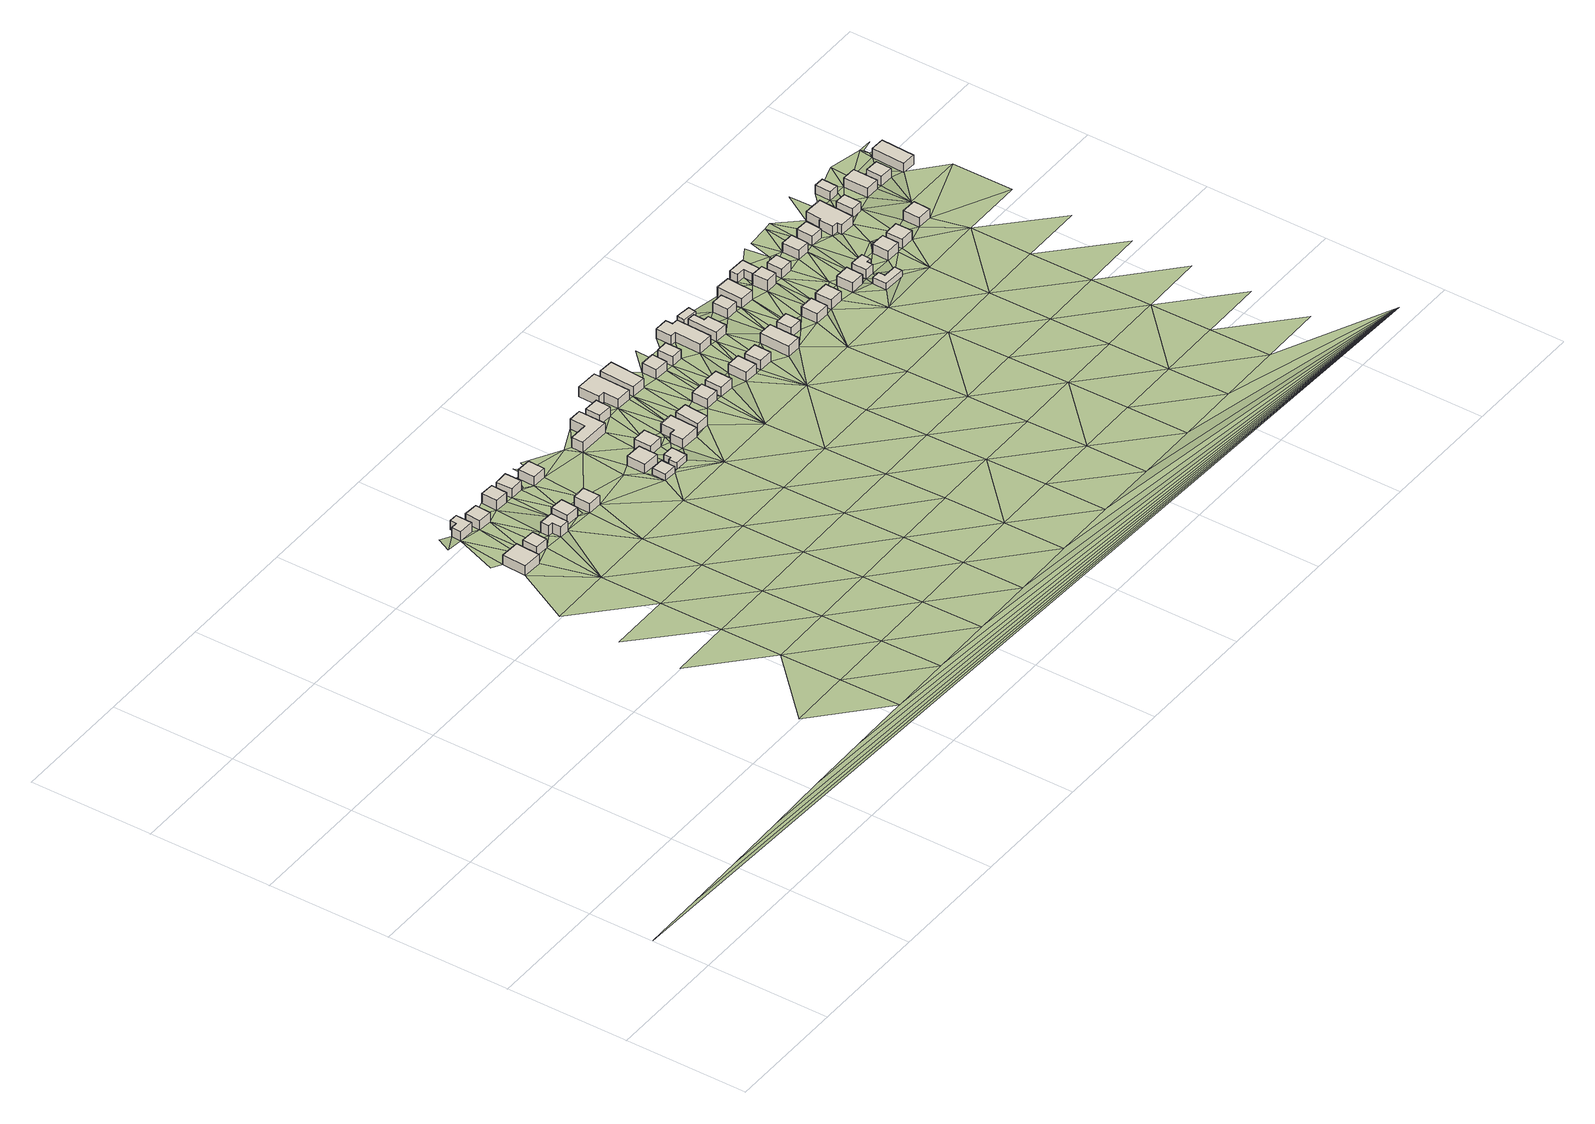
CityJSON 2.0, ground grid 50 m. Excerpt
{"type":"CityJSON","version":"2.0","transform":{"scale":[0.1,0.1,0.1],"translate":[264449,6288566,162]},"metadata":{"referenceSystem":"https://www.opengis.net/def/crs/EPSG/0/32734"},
"CityObjects":{
"building1":{"type":"Building","attributes":{"address":"47 Thorn Lane Mamre 7347 Cape Town","building":"house","building:levels":"1","building_height":4.1,"roof_height":169.44,"ground_height":165.34,"plus_code":"4FRWFFP8+255"},"geometry":[{"type":"Solid","lod":"1","boundaries":[[[[0,1,2,3]],[[1,4,5,2]],[[4,6,7,5]],[[6,0,3,7]],[[3,2,5,7]],[[6,4,1,0]]]]}]},
"building2":{"type":"Building","attributes":{"address":"45 Thorn Lane Mamre 7347 Cape Town","building":"house","building:levels":"1","building_height":4.1,"roof_height":169.44,"ground_height":165.34,"plus_code":"4FRWFFP8+264"},"geometry":[{"type":"Solid","lod":"1","boundaries":[[[[8,9,10,11]],[[9,12,13,10]],[[12,14,15,13]],[[14,8,11,15]],[[11,10,13,15]],[[14,12,9,8]]]]}]},
"building3":{"type":"Building","attributes":{"address":"48 Thorn Lane Mamre 7347 Cape Town","building":"house","building:levels":"1","building_height":4.1,"roof_height":169.31,"ground_height":165.21,"plus_code":"4FRWFFP8+36R"},"geometry":[{"type":"Solid","lod":"1","boundaries":[[[[16,17,18,19]],[[17,20,21,18]],[[20,22,23,21]],[[22,24,25,23]],[[24,26,27,25]],[[26,16,19,27]],[[19,18,21,23,25,27]],[[26,24,22,20,17,16]]]]}]},
"building4":{"type":"Building","attributes":{"address":"46 Thorn Lane Mamre 7347 Cape Town","building":"house","building:levels":"1","building_height":4.1,"roof_height":169.31,"ground_height":165.21,"plus_code":"4FRWFFP8+36X"},"geometry":[{"type":"Solid","lod":"1","boundaries":[[[[28,29,30,31]],[[29,32,33,30]],[[32,34,35,33]],[[34,28,31,35]],[[31,30,33,35]],[[34,32,29,28]]]]}]},
"building5":{"type":"Building","attributes":{"address":"43 Thorn Lane Mamre 7347 Cape Town","building":"house","building:levels":"1","building_height":4.1,"roof_height":169.76,"ground_height":165.66,"plus_code":"4FRWFFM8+X7W"},"geometry":[{"type":"Solid","lod":"1","boundaries":[[[[36,37,38,39]],[[37,40,41,38]],[[40,42,43,41]],[[42,44,45,43]],[[44,46,47,45]],[[46,36,39,47]],[[39,38,41,43,45,47]],[[46,44,42,40,37,36]]]]}]},
"building6":{"type":"Building","attributes":{"address":"41 Thorn Lane Mamre 7347 Cape Town","building":"house","building:levels":"1","building_height":4.1,"roof_height":169.76,"ground_height":165.66,"plus_code":"4FRWFFP8+283"},"geometry":[{"type":"Solid","lod":"1","boundaries":[[[[48,49,50,51]],[[49,52,53,50]],[[52,54,55,53]],[[54,48,51,55]],[[51,50,53,55]],[[54,52,49,48]]]]}]},
"building7":{"type":"Building","attributes":{"address":"44 Thorn Lane Mamre 7347 Cape Town","building":"house","building:levels":"1","building_height":4.1,"roof_height":169.63,"ground_height":165.53,"plus_code":"4FRWFFP8+37X"},"geometry":[{"type":"Solid","lod":"1","boundaries":[[[[56,57,58,59]],[[57,60,61,58]],[[60,62,63,61]],[[62,56,59,63]],[[59,58,61,63]],[[62,60,57,56]]]]}]},
"building8":{"type":"Building","attributes":{"address":"42 Thorn Lane Mamre 7347 Cape Town","building":"house","building:levels":"1","building_height":4.1,"roof_height":169.63,"ground_height":165.53,"plus_code":"4FRWFFP8+38W"},"geometry":[{"type":"Solid","lod":"1","boundaries":[[[[64,65,66,67]],[[65,68,69,66]],[[68,70,71,69]],[[70,64,67,71]],[[67,66,69,71]],[[70,68,65,64]]]]}]},
"building9":{"type":"Building","attributes":{"address":"39 Thorn Lane Mamre 7347 Cape Town","building":"house","building:levels":"1","building_height":4.1,"roof_height":169.76,"ground_height":165.66,"plus_code":"4FRWFFM8+X9R"},"geometry":[{"type":"Solid","lod":"1","boundaries":[[[[72,73,74,75]],[[73,76,77,74]],[[76,78,79,77]],[[78,72,75,79]],[[75,74,77,79]],[[78,76,73,72]]]]}]},
"building10":{"type":"Building","attributes":{"address":"40 Thorn Lane Mamre 7347 Cape Town","building":"house","building:levels":"1","building_height":4.1,"roof_height":169.63,"ground_height":165.53,"plus_code":"4FRWFFP8+39M"},"geometry":[{"type":"Solid","lod":"1","boundaries":[[[[80,81,82,83]],[[81,84,85,82]],[[84,86,87,85]],[[86,80,83,87]],[[83,82,85,87]],[[86,84,81,80]]]]}]},
"building11":{"type":"Building","attributes":{"building":"cabin","building:levels":"1","building_height":2.8,"roof_height":168.77,"ground_height":165.97,"plus_code":"4FRWFFM8+WFW"},"geometry":[{"type":"Solid","lod":"1","boundaries":[[[[88,89,90,91]],[[89,92,93,90]],[[92,94,95,93]],[[94,88,91,95]],[[91,90,93,95]],[[94,92,89,88]]]]}]},
"building12":{"type":"Building","attributes":{"building":"house","building:levels":"1","building_height":4.1,"roof_height":170.07,"ground_height":165.97,"plus_code":"4FRWFFM8+XFP"},"geometry":[{"type":"Solid","lod":"1","boundaries":[[[[96,97,98,99]],[[97,100,101,98]],[[100,102,103,101]],[[102,96,99,103]],[[99,98,101,103]],[[102,100,97,96]]]]}]},
"building13":{"type":"Building","attributes":{"building":"cabin","building:levels":"1","building_height":2.8,"roof_height":168.98,"ground_height":166.18,"plus_code":"4FRWFFM8+WGV"},"geometry":[{"type":"Solid","lod":"1","boundaries":[[[[104,105,106,107]],[[105,108,109,106]],[[108,110,111,109]],[[110,112,113,111]],[[112,114,115,113]],[[114,104,107,115]],[[107,106,109,111,113,115]],[[114,112,110,108,105,104]]]]}]},
"building14":{"type":"Building","attributes":{"address":"38 Thorn Lane Mamre 7347 Cape Town","building":"house","building:levels":"1","building_height":4.1,"roof_height":170.05,"ground_height":165.95,"plus_code":"4FRWFFP8+3GJ"},"geometry":[{"type":"Solid","lod":"1","boundaries":[[[[116,117,118,119]],[[117,120,121,118]],[[120,122,123,121]],[[122,124,125,123]],[[124,126,127,125]],[[126,116,119,127]],[[119,118,121,123,125,127]],[[126,124,122,120,117,116]]]]}]},
"building15":{"type":"Building","attributes":{"address":"33 Thorn Lane Mamre 7347 Cape Town","building":"house","building:levels":"1","building_height":4.1,"roof_height":170.28,"ground_height":166.18,"plus_code":"4FRWFFM8+XGV"},"geometry":[{"type":"Solid","lod":"1","boundaries":[[[[128,129,130,131]],[[129,132,133,130]],[[132,134,135,133]],[[134,128,131,135]],[[131,130,133,135]],[[134,132,129,128]]]]}]},
"building16":{"type":"Building","attributes":{"address":"31 Thorn Lane Mamre 7347 Cape Town","building":"house","building:levels":"1","building_height":4.1,"roof_height":170.28,"ground_height":166.18,"plus_code":"4FRWFFM8+XHF"},"geometry":[{"type":"Solid","lod":"1","boundaries":[[[[136,137,138,139]],[[137,140,141,138]],[[140,142,143,141]],[[142,144,145,143]],[[144,146,147,145]],[[146,136,139,147]],[[139,138,141,143,145,147]],[[146,144,142,140,137,136]]]]}]},
"building17":{"type":"Building","attributes":{"address":"36 Thorn Lane Mamre 7347 Cape Town","building":"house","building:levels":"1","building_height":4.1,"roof_height":170.05,"ground_height":165.95,"plus_code":"4FRWFFP8+3GH"},"geometry":[{"type":"Solid","lod":"1","boundaries":[[[[148,149,150,151]],[[149,152,153,150]],[[152,154,155,153]],[[154,148,151,155]],[[151,150,153,155]],[[154,152,149,148]]]]}]},
"building18":{"type":"Building","attributes":{"address":"29 Thorn Lane Mamre 7347 Cape Town","building":"house","building:levels":"1","building_height":4.1,"roof_height":170.28,"ground_height":166.18,"plus_code":"4FRWFFM8+XJC"},"geometry":[{"type":"Solid","lod":"1","boundaries":[[[[156,157,158,159]],[[157,160,161,158]],[[160,162,163,161]],[[162,156,159,163]],[[159,158,161,163]],[[162,160,157,156]]]]}]},
"building19":{"type":"Building","attributes":{"address":"34 Thorn Lane Mamre 7347 Cape Town","building":"house","building:levels":"1","building_height":4.1,"roof_height":170.05,"ground_height":165.95,"plus_code":"4FRWFFP8+4H4"},"geometry":[{"type":"Solid","lod":"1","boundaries":[[[[164,165,166,167]],[[165,168,169,166]],[[168,170,171,169]],[[170,172,173,171]],[[172,174,175,173]],[[174,164,167,175]],[[167,166,169,171,173,175]],[[174,172,170,168,165,164]]]]}]},
"building20":{"type":"Building","attributes":{"address":"27 Thorn Lane Mamre 7347 Cape Town","building":"house","building:levels":"1","building_height":4.1,"roof_height":170.54,"ground_height":166.44,"plus_code":"4FRWFFM8+XMJ"},"geometry":[{"type":"Solid","lod":"1","boundaries":[[[[176,177,178,179]],[[177,180,181,178]],[[180,182,183,181]],[[182,176,179,183]],[[179,178,181,183]],[[182,180,177,176]]]]}]},
"building21":{"type":"Building","attributes":{"address":"32 Thorn Lane Mamre 7347 Cape Town","building":"house","building:levels":"1","building_height":4.1,"roof_height":170.16,"ground_height":166.06,"plus_code":"4FRWFFP8+3JP"},"geometry":[{"type":"Solid","lod":"1","boundaries":[[[[184,185,186,187]],[[185,188,189,186]],[[188,190,191,189]],[[190,184,187,191]],[[187,186,189,191]],[[190,188,185,184]]]]}]},
"building22":{"type":"Building","attributes":{"address":"25 Thorn Lane Mamre 7347 Cape Town","building":"house","building:levels":"1","building_height":4.1,"roof_height":170.54,"ground_height":166.44,"plus_code":"4FRWFFM8+XMQ"},"geometry":[{"type":"Solid","lod":"1","boundaries":[[[[192,193,194,195]],[[193,196,197,194]],[[196,198,199,197]],[[198,192,195,199]],[[195,194,197,199]],[[198,196,193,192]]]]}]},
"building23":{"type":"Building","attributes":{"address":"30 Thorn Lane Mamre 7347 Cape Town","building":"house","building:levels":"1","building_height":4.1,"roof_height":170.16,"ground_height":166.06,"plus_code":"4FRWFFP8+3M8"},"geometry":[{"type":"Solid","lod":"1","boundaries":[[[[200,201,202,203]],[[201,204,205,202]],[[204,206,207,205]],[[206,200,203,207]],[[203,202,205,207]],[[206,204,201,200]]]]}]},
"building24":{"type":"Building","attributes":{"address":"23 Thorn Lane Mamre 7347 Cape Town","building":"house","building:levels":"1","building_height":4.1,"roof_height":170.84,"ground_height":166.74,"plus_code":"4FRWFFM8+XPH"},"geometry":[{"type":"Solid","lod":"1","boundaries":[[[[208,209,210,211]],[[209,212,213,210]],[[212,214,215,213]],[[214,208,211,215]],[[211,210,213,215]],[[214,212,209,208]]]]}]},
"building25":{"type":"Building","attributes":{"address":"28 Thorn Lane Mamre 7347 Cape Town","building":"house","building:levels":"1","building_height":4.1,"roof_height":170.16,"ground_height":166.06,"plus_code":"4FRWFFP8+3P7"},"geometry":[{"type":"Solid","lod":"1","boundaries":[[[[216,217,218,219]],[[217,220,221,218]],[[220,222,223,221]],[[222,216,219,223]],[[219,218,221,223]],[[222,220,217,216]]]]}]},
"building26":{"type":"Building","attributes":{"address":"21 Thorn Lane Mamre 7347 Cape Town","building":"house","building:levels":"1","building_height":4.1,"roof_height":170.84,"ground_height":166.74,"plus_code":"4FRWFFM8+XQ8"},"geometry":[{"type":"Solid","lod":"1","boundaries":[[[[224,225,226,227]],[[225,228,229,226]],[[228,230,231,229]],[[230,224,227,231]],[[227,226,229,231]],[[230,228,225,224]]]]}]},
"building27":{"type":"Building","attributes":{"address":"26 Thorn Lane Mamre 7347 Cape Town","building":"house","building:levels":"1","building_height":4.1,"roof_height":170.45,"ground_height":166.35,"plus_code":"4FRWFFP8+3Q3"},"geometry":[{"type":"Solid","lod":"1","boundaries":[[[[232,233,234,235]],[[233,236,237,234]],[[236,238,239,237]],[[238,240,241,239]],[[240,242,243,241]],[[242,244,245,243]],[[244,246,247,245]],[[246,232,235,247]],[[235,234,237,239,241,243,245,247]],[[246,244,242,240,238,236,233,232]]]]}]},
"building28":{"type":"Building","attributes":{"address":"19 Thorn Lane Mamre 7347 Cape Town","building":"house","building:levels":"1","building_height":4.1,"roof_height":171.21,"ground_height":167.11,"plus_code":"4FRWFFM8+XR8"},"geometry":[{"type":"Solid","lod":"1","boundaries":[[[[248,249,250,251]],[[249,252,253,250]],[[252,254,255,253]],[[254,248,251,255]],[[251,250,253,255]],[[254,252,249,248]]]]}]},
"building29":{"type":"Building","attributes":{"address":"24 Thorn Lane Mamre 7347 Cape Town","building":"house","building:levels":"1","building_height":4.1,"roof_height":170.45,"ground_height":166.35,"plus_code":"4FRWFFP8+2RR"},"geometry":[{"type":"Solid","lod":"1","boundaries":[[[[256,257,258,259]],[[257,260,261,258]],[[260,262,263,261]],[[262,264,265,263]],[[264,266,267,265]],[[266,256,259,267]],[[259,258,261,263,265,267]],[[266,264,262,260,257,256]]]]}]},
"building30":{"type":"Building","attributes":{"building":"cabin","building:levels":"1","building_height":2.8,"roof_height":169.15,"ground_height":166.35,"plus_code":"4FRWFFP8+3RJ"},"geometry":[{"type":"Solid","lod":"1","boundaries":[[[[268,269,270,271]],[[269,272,273,270]],[[272,274,275,273]],[[274,268,271,275]],[[271,270,273,275]],[[274,272,269,268]]]]}]},
"building31":{"type":"Building","attributes":{"address":"17 Thorn Lane Mamre 7347 Cape Town","building":"house","building:levels":"1","building_height":4.1,"roof_height":171.21,"ground_height":167.11,"plus_code":"4FRWFFM8+XVF"},"geometry":[{"type":"Solid","lod":"1","boundaries":[[[[276,277,278,279]],[[277,280,281,278]],[[280,282,283,281]],[[282,276,279,283]],[[279,278,281,283]],[[282,280,277,276]]]]}]},
"building32":{"type":"Building","attributes":{"address":"22 Thorn Lane Mamre 7347 Cape Town","building":"house","building:levels":"1","building_height":4.1,"roof_height":170.86,"ground_height":166.76,"plus_code":"4FRWFFP8+3V2"},"geometry":[{"type":"Solid","lod":"1","boundaries":[[[[284,285,286,287]],[[285,288,289,286]],[[288,290,291,289]],[[290,284,287,291]],[[287,286,289,291]],[[290,288,285,284]]]]}]},
"building33":{"type":"Building","attributes":{"address":"15 Thorn Lane Mamre 7347 Cape Town","building":"house","building:levels":"1","building_height":4.1,"roof_height":171.21,"ground_height":167.11,"plus_code":"4FRWFFM8+XW3"},"geometry":[{"type":"Solid","lod":"1","boundaries":[[[[292,293,294,295]],[[293,296,297,294]],[[296,298,299,297]],[[298,292,295,299]],[[295,294,297,299]],[[298,296,293,292]]]]}]},
"building34":{"type":"Building","attributes":{"address":"20 Thorn Lane Mamre 7347 Cape Town","building":"house","building:levels":"1","building_height":4.1,"roof_height":170.86,"ground_height":166.76,"plus_code":"4FRWFFP8+3V8"},"geometry":[{"type":"Solid","lod":"1","boundaries":[[[[300,301,302,303]],[[301,304,305,302]],[[304,306,307,305]],[[306,300,303,307]],[[303,302,305,307]],[[306,304,301,300]]]]}]},
"building35":{"type":"Building","attributes":{"address":"13 Thorn Lane Mamre 7347 Cape Town","building":"house","building:levels":"1","building_height":4.1,"roof_height":172.09,"ground_height":167.99,"plus_code":"4FRWFFM8+XX2"},"geometry":[{"type":"Solid","lod":"1","boundaries":[[[[308,309,310,311]],[[309,312,313,310]],[[312,314,315,313]],[[314,308,311,315]],[[311,310,313,315]],[[314,312,309,308]]]]}]},
"building36":{"type":"Building","attributes":{"address":"18 Thorn Lane Mamre 7347 Cape Town","building":"house","building:levels":"1","building_height":4.1,"roof_height":171.72,"ground_height":167.62,"plus_code":"4FRWFFP8+2WX"},"geometry":[{"type":"Solid","lod":"1","boundaries":[[[[316,317,318,319]],[[317,320,321,318]],[[320,322,323,321]],[[322,324,325,323]],[[324,316,319,325]],[[319,318,321,323,325]],[[324,322,320,317,316]]]]}]},
"building37":{"type":"Building","attributes":{"building":"cabin","building:levels":"1","building_height":2.8,"roof_height":170.42,"ground_height":167.62,"plus_code":"4FRWFFP8+3W9"},"geometry":[{"type":"Solid","lod":"1","boundaries":[[[[316,326,327,328]],[[326,329,330,327]],[[329,331,332,330]],[[331,333,334,332]],[[333,317,335,334]],[[317,316,328,335]],[[328,327,330,332,334,335]],[[317,333,331,329,326,316]]]]}]},
"building38":{"type":"Building","attributes":{"address":"16 Thorn Lane Mamre 7347 Cape Town","building":"house","building:levels":"1","building_height":4.1,"roof_height":171.72,"ground_height":167.62,"plus_code":"4FRWFFP8+2XV"},"geometry":[{"type":"Solid","lod":"1","boundaries":[[[[336,337,338,339]],[[337,340,341,338]],[[340,342,343,341]],[[342,336,339,343]],[[339,338,341,343]],[[342,340,337,336]]]]}]},
"building39":{"type":"Building","attributes":{"address":"11 Thorn Lane Mamre 7347 Cape Town","building":"house","building:levels":"1","building_height":4.1,"roof_height":172.09,"ground_height":167.99,"plus_code":"4FRWFFM9+X22"},"geometry":[{"type":"Solid","lod":"1","boundaries":[[[[344,345,346,347]],[[345,348,349,346]],[[348,350,351,349]],[[350,344,347,351]],[[347,346,349,351]],[[350,348,345,344]]]]}]},
"building40":{"type":"Building","attributes":{"building":"cabin","building:levels":"1","building_height":2.8,"roof_height":171.1,"ground_height":168.3,"plus_code":"4FRWFFM9+W29"},"geometry":[{"type":"Solid","lod":"1","boundaries":[[[[352,353,354,355]],[[353,356,357,354]],[[356,358,359,357]],[[358,360,361,359]],[[360,362,363,361]],[[362,352,355,363]],[[355,354,357,359,361,363]],[[362,360,358,356,353,352]]]]}]},
"building41":{"type":"Building","attributes":{"address":"9 Thorn Lane Mamre 7347 Cape Town","building":"house","building:levels":"1","building_height":4.1,"roof_height":172.09,"ground_height":167.99,"plus_code":"4FRWFFM9+X25"},"geometry":[{"type":"Solid","lod":"1","boundaries":[[[[364,365,366,367]],[[365,368,369,366]],[[368,370,371,369]],[[370,372,373,371]],[[372,374,375,373]],[[374,364,367,375]],[[367,366,369,371,373,375]],[[374,372,370,368,365,364]]]]}]},
"building42":{"type":"Building","attributes":{"address":"14 Thorn Lane Mamre 7347 Cape Town","building":"house","building:levels":"1","building_height":4.1,"roof_height":171.72,"ground_height":167.62,"plus_code":"4FRWFFP9+22V"},"geometry":[{"type":"Solid","lod":"1","boundaries":[[[[376,377,378,379]],[[377,380,381,378]],[[380,382,383,381]],[[382,376,379,383]],[[379,378,381,383]],[[382,380,377,376]]]]}]},
"building43":{"type":"Building","attributes":{"address":"7 Thorn Lane Mamre 7347 Cape Town","building":"house","building:levels":"1","building_height":4.1,"roof_height":173.24,"ground_height":169.14,"plus_code":"4FRWFFM9+W3X"},"geometry":[{"type":"Solid","lod":"1","boundaries":[[[[384,385,386,387]],[[385,388,389,386]],[[388,390,391,389]],[[390,384,387,391]],[[387,386,389,391]],[[390,388,385,384]]]]}]},
"building44":{"type":"Building","attributes":{"address":"12 Thorn Lane Mamre 7347 Cape Town","building":"house","building:levels":"1","building_height":4.1,"roof_height":172.54,"ground_height":168.44,"plus_code":"4FRWFFP9+23R"},"geometry":[{"type":"Solid","lod":"1","boundaries":[[[[392,393,394,395]],[[393,396,397,394]],[[396,398,399,397]],[[398,392,395,399]],[[395,394,397,399]],[[398,396,393,392]]]]}]},
"building45":{"type":"Building","attributes":{"address":"5 Thorn Lane Mamre 7347 Cape Town","building":"house","building:levels":"1","building_height":4.1,"roof_height":173.24,"ground_height":169.14,"plus_code":"4FRWFFM9+W4V"},"geometry":[{"type":"Solid","lod":"1","boundaries":[[[[400,401,402,403]],[[401,404,405,402]],[[404,406,407,405]],[[406,400,403,407]],[[403,402,405,407]],[[406,404,401,400]]]]}]},
"building46":{"type":"Building","attributes":{"address":"10 Thorn Lane Mamre 7347 Cape Town","building":"house","building:levels":"1","building_height":4.1,"roof_height":172.54,"ground_height":168.44,"plus_code":"4FRWFFP9+24J"},"geometry":[{"type":"Solid","lod":"1","boundaries":[[[[408,409,410,411]],[[409,412,413,410]],[[412,414,415,413]],[[414,416,417,415]],[[416,418,419,417]],[[418,420,421,419]],[[420,422,423,421]],[[422,408,411,423]],[[411,410,413,415,417,419,421,423]],[[422,420,418,416,414,412,409,408]]]]}]},
"building47":{"type":"Building","attributes":{"address":"8 Thorn Lane Mamre 7347 Cape Town","building":"house","building:levels":"1","building_height":4.1,"roof_height":172.54,"ground_height":168.44,"plus_code":"4FRWFFP9+24Q"},"geometry":[{"type":"Solid","lod":"1","boundaries":[[[[424,425,426,427]],[[425,428,429,426]],[[428,430,431,429]],[[430,424,427,431]],[[427,426,429,431]],[[430,428,425,424]]]]}]},
"building48":{"type":"Building","attributes":{"address":"3 Thorn Lane Mamre 7347 Cape Town","building":"house","building:levels":"1","building_height":4.1,"roof_height":174.26,"ground_height":170.16,"plus_code":"4FRWFFM9+W5W"},"geometry":[{"type":"Solid","lod":"1","boundaries":[[[[432,433,434,435]],[[433,436,437,434]],[[436,438,439,437]],[[438,432,435,439]],[[435,434,437,439]],[[438,436,433,432]]]]}]},
"building49":{"type":"Building","attributes":{"building":"cabin","building:levels":"1","building_height":2.8,"roof_height":172.09,"ground_height":169.29,"plus_code":"4FRWFFP9+35C"},"geometry":[{"type":"Solid","lod":"1","boundaries":[[[[440,441,442,443]],[[441,444,445,442]],[[444,446,447,445]],[[446,440,443,447]],[[443,442,445,447]],[[446,444,441,440]]]]}]},
"building50":{"type":"Building","attributes":{"address":"6 Thorn Lane Mamre 7347 Cape Town","building":"house","building:levels":"1","building_height":4.1,"roof_height":173.39,"ground_height":169.29,"plus_code":"4FRWFFP9+25X"},"geometry":[{"type":"Solid","lod":"1","boundaries":[[[[448,449,450,451]],[[449,452,453,450]],[[452,454,455,453]],[[454,448,451,455]],[[451,450,453,455]],[[454,452,449,448]]]]}]},
"building51":{"type":"Building","attributes":{"address":"4 Thorn Lane Mamre 7347 Cape Town","building":"house","building:levels":"1","building_height":4.1,"roof_height":173.39,"ground_height":169.29,"plus_code":"4FRWFFP9+26P"},"geometry":[{"type":"Solid","lod":"1","boundaries":[[[[456,457,458,459]],[[457,460,461,458]],[[460,462,463,461]],[[462,456,459,463]],[[459,458,461,463]],[[462,460,457,456]]]]}]},
"building52":{"type":"Building","attributes":{"address":"2 Thorn Lane Mamre 7347 Cape Town","building":"house","building:levels":"1","building_height":4.1,"roof_height":173.8,"ground_height":169.7,"plus_code":"4FRWFFP9+27M"},"geometry":[{"type":"Solid","lod":"1","boundaries":[[[[464,465,466,467]],[[465,468,469,466]],[[468,470,471,469]],[[470,464,467,471]],[[467,466,469,471]],[[470,468,465,464]]]]}]},
"terrain1":{"type":"TINRelief","geometry":[{"type":"CompositeSurface","lod":"1","boundaries":[[[472,473,474]],[[475,476,477]],[[477,476,478]],[[476,475,479]],[[478,480,481]],[[482,472,474]],[[476,483,478]],[[480,484,485]],[[483,476,479]],[[486,480,478]],[[484,487,488]],[[488,487,1]],[[483,486,478]],[[489,482,474]],[[484,480,490]],[[1,487,491]],[[492,0,26]],[[483,479,493]],[[480,486,490]],[[26,0,494]],[[495,24,496]],[[24,495,26]],[[494,491,12]],[[487,484,497]],[[491,487,14]],[[14,12,491]],[[12,9,494]],[[486,483,498]],[[490,497,484]],[[494,34,26]],[[34,494,9]],[[499,489,474]],[[498,483,493]],[[487,42,14]],[[16,26,34]],[[28,9,8]],[[34,9,28]],[[32,16,34]],[[17,16,32]],[[500,42,487]],[[37,8,14]],[[501,490,486]],[[497,502,487]],[[42,37,14]],[[487,502,500]],[[36,8,37]],[[28,8,36]],[[501,486,498]],[[37,42,40]],[[36,62,28]],[[497,490,503]],[[62,29,28]],[[52,36,504]],[[498,493,505]],[[54,504,500]],[[62,36,52]],[[503,490,501]],[[60,29,62]],[[52,504,54]],[[506,499,474]],[[48,54,500]],[[502,76,500]],[[507,62,52]],[[508,502,497]],[[500,76,48]],[[68,507,52]],[[509,501,498]],[[68,52,49]],[[508,497,503]],[[510,48,76]],[[76,502,78]],[[73,48,510]],[[73,49,48]],[[507,65,511]],[[68,65,507]],[[510,76,73]],[[509,498,505]],[[68,49,70]],[[73,72,49]],[[49,81,70]],[[512,78,502]],[[503,501,513]],[[49,72,81]],[[512,502,508]],[[64,70,514]],[[81,514,70]],[[513,501,509]],[[515,64,514]],[[475,506,474]],[[514,81,80]],[[514,80,515]],[[81,72,84]],[[515,80,516]],[[517,508,503]],[[72,78,518]],[[86,516,80]],[[509,505,519]],[[516,86,520]],[[517,503,513]],[[512,521,78]],[[124,84,72]],[[521,518,78]],[[522,512,508]],[[84,523,86]],[[72,518,124]],[[509,524,513]],[[523,525,86]],[[522,508,517]],[[526,521,512]],[[479,475,474]],[[518,521,100]],[[524,509,519]],[[84,124,523]],[[100,521,89]],[[100,97,518]],[[97,124,518]],[[100,89,102]],[[527,526,512]],[[517,513,528]],[[522,527,512]],[[88,102,89]],[[124,122,523]],[[112,526,529]],[[88,526,112]],[[528,513,524]],[[124,97,128]],[[88,112,108]],[[102,88,108]],[[112,110,108]],[[527,529,526]],[[96,128,97]],[[108,129,102]],[[102,129,96]],[[122,117,523]],[[530,522,517]],[[529,527,531]],[[129,128,96]],[[129,108,105]],[[532,124,128]],[[117,122,120]],[[524,519,533]],[[129,105,132]],[[530,517,528]],[[144,105,531]],[[531,527,144]],[[493,479,474]],[[532,128,134]],[[105,142,132]],[[105,144,142]],[[534,527,522]],[[132,535,134]],[[146,144,527]],[[535,132,142]],[[149,536,532]],[[535,142,140]],[[534,522,530]],[[134,535,137]],[[134,152,532]],[[148,536,149]],[[137,535,140]],[[532,152,149]],[[528,524,537]],[[536,148,538]],[[533,539,524]],[[540,538,148]],[[146,527,541]],[[172,134,137]],[[152,134,172]],[[154,540,148]],[[146,160,136]],[[530,528,537]],[[136,172,137]],[[524,539,537]],[[542,527,534]],[[160,146,541]],[[152,543,154]],[[527,542,541]],[[136,160,157]],[[543,152,172]],[[154,543,168]],[[474,505,493]],[[170,168,543]],[[170,543,172]],[[136,174,172]],[[190,136,157]],[[530,544,534]],[[174,136,190]],[[545,190,157]],[[541,182,545]],[[539,533,546]],[[182,541,542]],[[544,530,537]],[[545,182,180]],[[190,545,547]],[[174,190,548]],[[545,180,547]],[[182,542,176]],[[539,549,537]],[[542,534,550]],[[193,176,542]],[[534,544,551]],[[180,200,547]],[[505,474,519]],[[193,542,196]],[[549,539,546]],[[180,177,200]],[[176,193,177]],[[192,177,193]],[[547,206,552]],[[534,551,550]],[[547,200,206]],[[542,214,196]],[[544,537,553]],[[192,201,177]],[[200,177,201]],[[214,542,550]],[[553,537,549]],[[222,192,198]],[[201,192,222]],[[212,198,196]],[[204,554,206]],[[214,212,196]],[[544,555,551]],[[201,220,204]],[[222,220,201]],[[554,556,206]],[[222,198,557]],[[554,204,220]],[[549,546,558]],[[544,553,555]],[[214,550,208]],[[246,198,212]],[[519,474,533]],[[246,557,198]],[[554,220,559]],[[550,228,208]],[[559,220,560]],[[246,212,209]],[[551,561,550]],[[208,228,225]],[[225,209,208]],[[230,228,550]],[[242,560,557]],[[560,242,559]],[[557,246,244]],[[551,555,561]],[[242,557,244]],[[232,246,209]],[[559,242,240]],[[230,550,252]],[[553,549,562]],[[266,209,225]],[[558,563,549]],[[266,232,209]],[[225,224,266]],[[550,564,252]],[[562,555,553]],[[230,249,224]],[[249,230,252]],[[549,563,562]],[[561,565,550]],[[550,565,564]],[[266,264,232]],[[266,224,256]],[[238,236,233]],[[233,232,264]],[[249,256,224]],[[533,474,546]],[[272,233,264]],[[272,269,233]],[[272,264,262]],[[249,566,256]],[[262,260,257]],[[272,262,274]],[[566,564,282]],[[561,555,567]],[[563,558,568]],[[262,257,274]],[[256,284,257]],[[256,566,284]],[[555,562,569]],[[276,282,564]],[[280,566,282]],[[274,257,290]],[[565,298,564]],[[257,284,290]],[[274,290,268]],[[276,564,298]],[[285,284,566]],[[565,561,567]],[[566,280,306]],[[567,555,569]],[[306,285,566]],[[570,562,563]],[[306,280,277]],[[276,571,277]],[[290,304,268]],[[276,296,571]],[[565,292,298]],[[546,474,558]],[[298,296,276]],[[570,563,568]],[[288,285,306]],[[290,288,304]],[[300,277,571]],[[300,306,277]],[[565,314,292]],[[288,306,304]],[[569,562,572]],[[322,571,296]],[[573,565,567]],[[565,573,314]],[[322,300,571]],[[572,562,570]],[[293,322,296]],[[292,314,312]],[[292,312,293]],[[320,301,300]],[[300,322,320]],[[574,567,569]],[[293,312,575]],[[573,308,314]],[[575,322,293]],[[331,301,320]],[[301,331,329]],[[570,568,576]],[[574,569,572]],[[320,333,331]],[[309,342,312]],[[568,558,474]],[[317,333,320]],[[342,575,312]],[[350,308,573]],[[348,309,308]],[[350,348,308]],[[577,573,567]],[[340,578,575]],[[579,342,309]],[[340,575,342]],[[573,353,350]],[[309,348,579]],[[578,340,580]],[[577,567,574]],[[342,579,336]],[[572,570,581]],[[352,350,353]],[[344,350,352]],[[579,348,345]],[[353,573,582]],[[576,583,570]],[[584,580,340]],[[340,337,584]],[[579,382,336]],[[352,368,344]],[[345,344,368]],[[580,584,585]],[[382,337,336]],[[352,362,368]],[[574,572,581]],[[345,368,365]],[[376,579,345]],[[570,583,581]],[[577,586,573]],[[586,582,573]],[[368,362,370]],[[584,337,380]],[[376,382,579]],[[362,360,587]],[[380,337,382]],[[365,376,345]],[[362,587,370]],[[568,474,576]],[[370,588,372]],[[584,380,589]],[[587,390,370]],[[370,390,588]],[[590,392,365]],[[587,582,586]],[[376,365,392]],[[574,591,577]],[[588,388,590]],[[380,592,589]],[[583,576,593]],[[388,588,390]],[[377,376,392]],[[591,574,581]],[[592,380,377]],[[390,587,384]],[[586,384,587]],[[398,377,392]],[[408,392,590]],[[594,590,388]],[[377,398,592]],[[393,392,408]],[[406,384,586]],[[590,594,595]],[[595,408,590]],[[592,398,596]],[[388,385,594]],[[596,398,396]],[[583,597,581]],[[586,577,598]],[[577,591,599]],[[406,586,400]],[[404,384,406]],[[404,385,384]],[[393,422,396]],[[393,408,422]],[[385,404,594]],[[409,408,595]],[[418,596,396]],[[396,422,418]],[[595,594,600]],[[404,401,594]],[[422,420,418]],[[577,599,598]],[[401,600,594]],[[586,598,400]],[[591,581,601]],[[433,401,400]],[[600,401,602]],[[600,424,430]],[[433,432,401]],[[416,603,418]],[[600,430,416]],[[598,433,400]],[[602,424,600]],[[401,432,602]],[[591,604,599]],[[430,441,416]],[[433,598,436]],[[605,441,430]],[[416,441,440]],[[602,432,606]],[[449,605,602]],[[432,438,606]],[[441,605,607]],[[599,608,598]],[[438,436,606]],[[606,449,602]],[[605,448,607]],[[448,605,449]],[[607,448,609]],[[606,452,449]],[[598,610,436]],[[457,452,606]],[[609,448,611]],[[612,448,454]],[[613,606,436]],[[460,457,606]],[[456,452,457]],[[611,448,612]],[[452,456,454]],[[460,606,614]],[[612,454,462]],[[454,456,462]],[[610,613,436]],[[606,613,614]],[[615,611,612]],[[462,460,614]],[[612,462,464]],[[462,614,464]],[[612,464,615]],[[616,615,464]],[[617,615,616]],[[470,616,464]],[[615,617,618]]]}]}
},
"vertices":[
[1381,1813,31],[1376,1715,31],[1376,1715,74],[1381,1813,74],[1455,1711,31],[1455,1711,74],[1460,1809,31],[1460,1809,74],
[1544,1800,33],[1488,1803,33],[1488,1803,74],[1544,1800,74],[1484,1741,33],[1484,1741,74],[1540,1738,33],[1540,1738,74],
[1468,2003,32],[1470,2070,32],[1470,2070,73],[1468,2003,73],[1435,2071,32],[1435,2071,73],[1434,2044,32],[1434,2044,73],[1407,2045,32],[1407,2045,73],[1405,2005,32],[1405,2005,73],
[1550,1981,32],[1554,2045,32],[1554,2045,73],[1550,1981,73],[1496,2049,32],[1496,2049,73],[1492,1985,32],[1492,1985,73],
[1600,1804,33],[1598,1769,33],[1598,1769,78],[1600,1804,78],[1619,1768,33],[1619,1768,78],[1617,1732,33],[1617,1732,78],[1657,1730,33],[1657,1730,78],[1660,1801,33],[1660,1801,78],
[1739,1745,37],[1743,1815,37],[1743,1815,78],[1739,1745,78],[1687,1819,37],[1687,1819,78],[1682,1749,37],[1682,1749,78],
[1669,1995,32],[1672,2060,32],[1672,2060,76],[1669,1995,76],[1617,2063,32],[1617,2063,76],[1614,1998,32],[1614,1998,76],
[1752,2057,35],[1695,2057,35],[1695,2057,76],[1752,2057,76],[1696,1990,35],[1696,1990,76],[1752,1990,35],[1752,1990,76],
[1838,1788,37],[1781,1788,37],[1781,1788,78],[1838,1788,78],[1780,1721,37],[1780,1721,78],[1837,1720,37],[1837,1720,78],
[1797,2033,35],[1794,1965,35],[1794,1965,76],[1797,2033,76],[1853,1963,35],[1853,1963,76],[1855,2030,35],[1855,2030,76],
[2127,1659,40],[2073,1661,40],[2073,1661,68],[2127,1659,68],[2070,1605,40],[2070,1605,68],[2125,1602,40],[2125,1602,68],
[2134,1758,40],[2065,1761,40],[2065,1761,81],[2134,1758,81],[2062,1685,40],[2062,1685,81],[2132,1681,40],[2132,1681,81],
[2200,1604,42],[2203,1668,42],[2203,1668,70],[2200,1604,70],[2156,1670,42],[2156,1670,70],[2155,1639,42],[2155,1639,70],[2143,1639,42],[2143,1639,70],[2142,1606,42],[2142,1606,70],
[2174,2037,38],[2121,2038,38],[2121,2038,81],[2174,2037,81],[2119,1975,38],[2119,1975,81],[2040,1977,38],[2040,1977,81],[2039,1930,38],[2039,1930,81],[2171,1926,38],[2171,1926,81],
[2155,1793,42],[2154,1723,42],[2154,1723,83],[2155,1793,83],[2214,1722,42],[2214,1722,83],[2215,1791,42],[2215,1791,83],
[2334,1762,42],[2276,1764,42],[2276,1764,83],[2334,1762,83],[2273,1706,42],[2273,1706,83],[2250,1707,42],[2250,1707,83],[2248,1653,42],[2248,1653,83],[2329,1649,42],[2329,1649,83],
[2198,2026,39],[2195,1965,39],[2195,1965,81],[2198,2026,81],[2255,1962,39],[2255,1962,81],[2258,2023,39],[2258,2023,81],
[2410,1754,42],[2357,1758,42],[2357,1758,83],[2410,1754,83],[2348,1659,42],[2348,1659,83],[2402,1655,42],[2402,1655,83],
[2373,2111,39],[2283,2115,39],[2283,2115,81],[2373,2111,81],[2280,2026,39],[2280,2026,81],[2307,2025,39],[2307,2025,81],[2305,1963,39],[2305,1963,81],[2368,1961,39],[2368,1961,81],
[2533,1706,44],[2534,1770,44],[2534,1770,85],[2533,1706,85],[2477,1771,44],[2477,1771,85],[2475,1707,44],[2475,1707,85],
[2448,1954,39],[2458,2098,39],[2458,2098,82],[2448,1954,82],[2397,2102,39],[2397,2102,82],[2388,1958,39],[2388,1958,82],
[2559,1772,44],[2557,1703,44],[2557,1703,85],[2559,1772,85],[2617,1701,44],[2617,1701,85],[2619,1770,44],[2619,1770,85],
[2512,1945,41],[2570,1942,41],[2570,1942,82],[2512,1945,82],[2573,2004,41],[2573,2004,82],[2514,2006,41],[2514,2006,82],
[2727,1674,47],[2730,1752,47],[2730,1752,88],[2727,1674,88],[2673,1754,47],[2673,1754,88],[2670,1676,47],[2670,1676,88],
[2652,1938,41],[2653,2003,41],[2653,2003,82],[2652,1938,82],[2603,2003,41],[2603,2003,82],[2602,1939,41],[2602,1939,82],
[2812,1739,47],[2754,1740,47],[2754,1740,88],[2812,1739,88],[2752,1671,47],[2752,1671,88],[2810,1670,47],[2810,1670,88],
[2771,1896,43],[2776,2040,43],[2776,2040,84],[2771,1896,84],[2750,2041,43],[2750,2041,84],[2751,2070,43],[2751,2070,84],[2695,2072,43],[2695,2072,84],[2692,2007,43],[2692,2007,84],[2714,2006,43],[2714,2006,84],[2711,1898,43],[2711,1898,84],
[2930,1755,47],[2872,1757,47],[2872,1757,92],[2930,1755,92],[2867,1634,47],[2867,1634,92],[2926,1632,47],[2926,1632,92],
[2850,1886,43],[2853,1962,43],[2853,1962,84],[2850,1886,84],[2831,1963,43],[2831,1963,84],[2834,2009,43],[2834,2009,84],[2803,2011,43],[2803,2011,84],[2796,1890,43],[2796,1890,84],
[2867,2053,43],[2807,2061,43],[2807,2061,72],[2867,2053,72],[2803,2028,43],[2803,2028,72],[2863,2021,43],[2863,2021,72],
[3009,1681,51],[3011,1744,51],[3011,1744,92],[3009,1681,92],[2957,1745,51],[2957,1745,92],[2955,1683,51],[2955,1683,92],
[2917,1925,48],[2969,1924,48],[2969,1924,89],[2917,1925,89],[2970,1988,48],[2970,1988,89],[2919,1989,48],[2919,1989,89],
[3128,1651,51],[3130,1719,51],[3130,1719,92],[3128,1651,92],[3072,1721,51],[3072,1721,92],[3070,1653,51],[3070,1653,92],
[3052,1914,48],[3058,2020,48],[3058,2020,89],[3052,1914,89],[2998,2023,48],[2998,2023,89],[2993,1917,48],[2993,1917,89],
[3210,1648,60],[3212,1715,60],[3212,1715,101],[3210,1648,101],[3152,1717,60],[3152,1717,101],[3150,1650,60],[3150,1650,101],
[3171,1956,48],[3132,1957,48],[3132,1957,97],[3171,1956,97],[3119,1959,48],[3119,1959,97],[3119,1894,48],[3119,1894,97],[3168,1894,48],[3168,1894,97],
[3175,2039,48],[3175,2039,84],[3171,1956,84],[3102,2042,48],[3102,2042,84],[3101,2008,48],[3101,2008,84],[3134,2007,48],[3134,2007,84],[3132,1957,84],
[3250,1888,56],[3252,1950,56],[3252,1950,97],[3250,1888,97],[3200,1953,56],[3200,1953,97],[3197,1890,56],[3197,1890,97],
[3328,1640,60],[3330,1708,60],[3330,1708,101],[3328,1640,101],[3270,1709,60],[3270,1709,101],[3270,1641,60],[3270,1641,101],
[3346,1609,63],[3344,1551,63],[3344,1551,91],[3346,1609,91],[3434,1547,63],[3434,1547,91],[3436,1579,63],[3436,1579,91],[3379,1581,63],[3379,1581,91],[3380,1608,63],[3380,1608,91],
[3417,1704,60],[3360,1707,60],[3360,1707,101],[3417,1704,101],[3357,1644,60],[3357,1644,101],[3394,1642,60],[3394,1642,101],[3395,1667,60],[3395,1667,101],[3415,1666,60],[3415,1666,101],
[3368,1897,56],[3371,1968,56],[3371,1968,97],[3368,1897,97],[3318,1970,56],[3318,1970,97],[3315,1900,56],[3315,1900,97],
[3531,1630,71],[3533,1697,71],[3533,1697,112],[3531,1630,112],[3474,1699,71],[3474,1699,112],[3472,1631,71],[3472,1631,112],
[3397,1900,64],[3449,1896,64],[3449,1896,105],[3397,1900,105],[3454,1963,64],[3454,1963,105],[3401,1966,64],[3401,1966,105],
[3613,1628,71],[3613,1696,71],[3613,1696,112],[3613,1628,112],[3553,1696,71],[3553,1696,112],[3553,1629,71],[3553,1629,112],
[3482,1871,64],[3507,1870,64],[3507,1870,105],[3482,1871,105],[3506,1850,64],[3506,1850,105],[3568,1847,64],[3568,1847,105],[3576,1990,64],[3576,1990,105],[3498,1994,64],[3498,1994,105],[3494,1930,64],[3494,1930,105],[3485,1931,64],[3485,1931,105],
[3601,1870,64],[3648,1868,64],[3648,1868,105],[3601,1870,105],[3650,1938,64],[3650,1938,105],[3603,1940,64],[3603,1940,105],
[3675,1707,82],[3673,1640,82],[3673,1640,123],[3675,1707,123],[3734,1638,82],[3734,1638,123],[3737,1705,82],[3737,1705,123],
[3639,2053,64],[3637,1989,64],[3637,1989,101],[3639,2053,101],[3678,1988,64],[3678,1988,101],[3680,2051,64],[3680,2051,101],
[3715,1985,73],[3714,1884,73],[3714,1884,114],[3715,1985,114],[3771,1884,73],[3771,1884,114],[3773,1984,73],[3773,1984,114],
[3797,1946,73],[3794,1882,73],[3794,1882,114],[3797,1946,114],[3851,1880,73],[3851,1880,114],[3853,1943,73],[3853,1943,114],
[3900,1993,77],[3894,1856,77],[3894,1856,118],[3900,1993,118],[3951,1853,77],[3951,1853,118],[3957,1991,77],[3957,1991,118],
[257,235,7],[6,235,2],[4229,5,103],[1512,235,44],[1512,485,41],[1261,485,36],[1512,735,38],[1763,235,50],[1512,985,36],[1261,985,31],[508,235,13],[1763,485,47],[1512,1240,35],[1261,1240,30],[1763,735,43],[1512,1490,34],[1261,1490,30],[759,235,21],[1763,985,40],[1455,1711,33],[1343,1838,31],[2014,235,56],[1460,1809,33],[1344,2016,29],[1371,2073,29],[1763,1240,39],[2014,485,53],[1010,235,30],[1657,1730,37],[2014,735,49],[1763,1490,39],[2014,985,46],[1660,1801,37],[2265,235,63],[1261,235,39],[1669,1995,35],[2014,1240,44],[2265,485,61],[1763,1740,37],[1672,2060,35],[2014,1490,42],[2265,735,57],[1763,1990,35],[1795,2039,35],[1827,2037,35],[2265,985,52],[2014,1740,40],[2516,235,71],[1829,2078,35],[2070,1605,42],[2265,1240,48],[2014,1990,38],[2516,485,68],[1873,2076,35],[2125,1602,42],[2265,1490,45],[2516,735,64],[2142,1606,45],[2516,985,58],[2200,1604,45],[2171,1926,39],[2768,235,76],[2516,1240,53],[2265,1740,42],[2174,2037,39],[2768,735,68],[2183,2044,39],[2768,485,73],[2212,2042,39],[2402,1655,44],[2516,1490,48],[2265,1990,39],[2768,985,62],[2410,1754,44],[3018,235,78],[2448,1954,41],[2397,2102,41],[3018,485,76],[2768,1490,51],[2768,1240,56],[2458,2098,41],[3018,735,71],[2595,2033,41],[3018,985,66],[2599,2091,41],[2652,1938,43],[3270,235,81],[2656,2028,43],[2653,2003,43],[3018,1240,61],[3270,735,75],[3270,485,79],[2926,1632,51],[3018,1490,55],[2930,1755,51],[3270,1240,66],[3521,235,86],[3270,985,71],[3521,485,82],[3018,1740,51],[3521,735,79],[3270,1490,63],[3521,985,76],[3168,1894,56],[3772,235,91],[3521,1240,73],[3171,1956,56],[3270,1740,60],[3175,2039,56],[3772,735,84],[3434,1547,73],[3772,485,88],[3270,1990,56],[3259,2087,56],[3521,1490,73],[3436,1579,73],[3415,1666,71],[3295,2086,56],[3417,1704,71],[3772,985,81],[3388,2091,56],[4023,235,95],[3521,1740,71],[3506,1850,71],[3414,2089,64],[4023,485,93],[3772,1490,80],[3772,1240,79],[3568,1847,71],[4023,735,90],[3648,1868,73],[3573,2116,64],[4023,985,87],[3650,1938,73],[3772,1740,82],[3678,1988,73],[4023,1240,84],[3680,2051,73],[4023,1490,83],[3778,2084,73],[3772,1990,73],[4023,1740,83],[3894,1856,82],[3907,2050,77],[3914,2015,77],[3915,2038,77],[3966,2048,77]
]}
